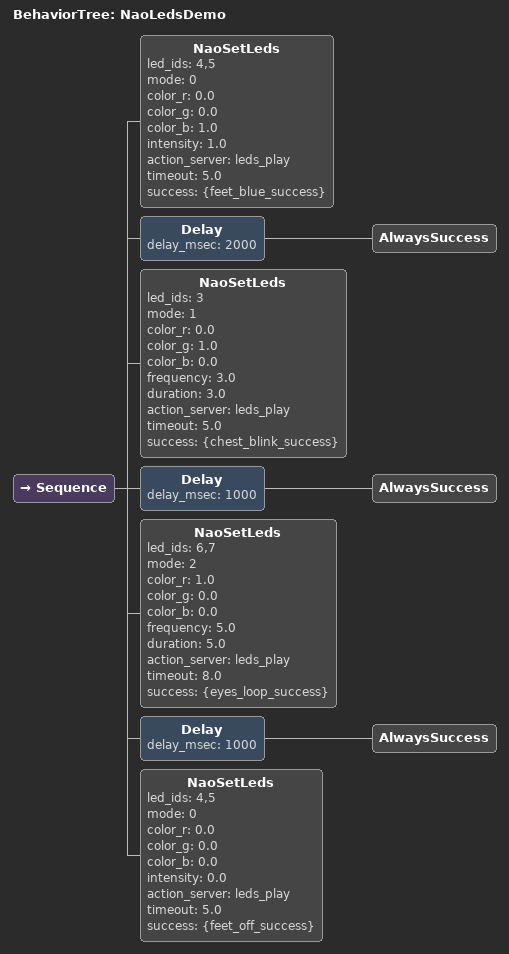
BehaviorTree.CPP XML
<?xml version="1.0"?>
<root BTCPP_format="4">
  <BehaviorTree ID="NaoLedsDemo">
    <Sequence>
      <!-- Turn on feet LEDs in blue -->
      <NaoSetLeds led_ids="4,5"
                  mode="0"
                  color_r="0.0"
                  color_g="0.0"
                  color_b="1.0"
                  intensity="1.0"
                  action_server="leds_play"
                  timeout="5.0"
                  success="{feet_blue_success}"/>

      <!-- Wait a moment -->
      <Delay delay_msec="2000">
        <AlwaysSuccess/>
      </Delay>

      <!-- Blink chest LED in green for 3 seconds -->
      <NaoSetLeds led_ids="3"
                  mode="1"
                  color_r="0.0"
                  color_g="1.0"
                  color_b="0.0"
                  frequency="3.0"
                  duration="3.0"
                  action_server="leds_play"
                  timeout="5.0"
                  success="{chest_blink_success}"/>

      <!-- Wait a moment -->
      <Delay delay_msec="1000">
        <AlwaysSuccess/>
      </Delay>

      <!-- Eyes loop animation in red -->
      <NaoSetLeds led_ids="6,7"
                  mode="2"
                  color_r="1.0"
                  color_g="0.0"
                  color_b="0.0"
                  frequency="5.0"
                  duration="5.0"
                  action_server="leds_play"
                  timeout="8.0"
                  success="{eyes_loop_success}"/>

      <!-- Wait a moment -->
      <Delay delay_msec="1000">
        <AlwaysSuccess/>
      </Delay>

      <!-- Turn off all LEDs -->
      <NaoSetLeds led_ids="4,5"
                  mode="0"
                  color_r="0.0"
                  color_g="0.0"
                  color_b="0.0"
                  intensity="0.0"
                  action_server="leds_play"
                  timeout="5.0"
                  success="{feet_off_success}"/>
    </Sequence>
  </BehaviorTree>
</root>
